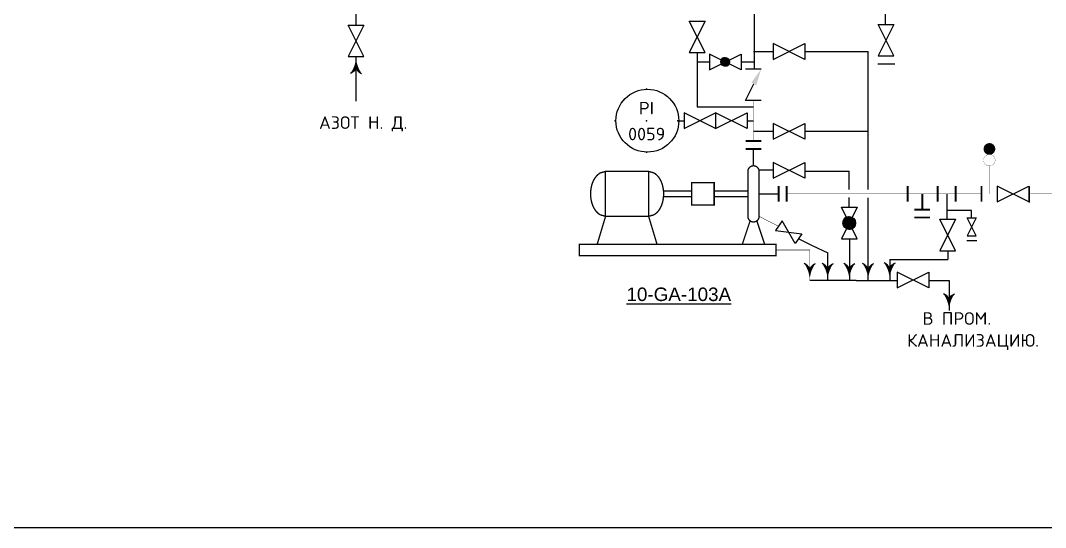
# Model space of a CAD drawing. Extents: x 270 to 589, y 86 to 206.
# Drawn here: x 428.63 to 440.04, y 90.26 to 95.9 of the extents above; entities that cross this region are included whole.
import ezdxf
from ezdxf.enums import TextEntityAlignment as Align

# ---------------------------------------------------------------- set-up
doc = ezdxf.new("R2010")
doc.units = 0
doc.header["$MEASUREMENT"] = 0
doc.linetypes.add('SDASH', pattern=[0.09375, 0.046875, -0.046875])
doc.layers.get('0').update_dxf_attribs({"linetype": 'CONTINUOUS'})
for name, color, linetype in [('IN-ATTRIBS', 7, 'CONTINUOUS'), ('IN-EQUIPMENT', 7, 'CONTINUOUS'), ('IN-INSTRUMENT', 7, 'SDASH'), ('IN-MIN-PROC', 7, 'CONTINUOUS'), ('IN-TEXT', 51, 'CONTINUOUS')]:
    doc.layers.add(name, color=color, linetype=linetype)
doc.styles.add('ATTRIBS', font='SIMPLEX', dxfattribs={"width": 0.8, "height": 0.125})
doc.styles.add('HELV', font='HELV', dxfattribs={"height": 0.15})
doc.styles.add('NARROW', font='simplex', dxfattribs={"width": 0.75, "height": 0.1})
doc.styles.add('S1', font='SIMPLEX.shx')
doc.styles.add('SIMPLEX', font='SIMPLEX')

# ---------------------------------------------------------------- blocks, each defined once
blk = doc.blocks.new('PH35')
at = {"layer": 'IN-ATTRIBS'}
for p in [(0, 0.25), (-0.25, 0), (0, 0), (0.25, 0), (0, -0.25)]:
    blk.add_point(p, dxfattribs=at)
at = {"layer": 'IN-ATTRIBS', "flags": 1}
for tag, style, width, p in [('IDNUM', 'ATTRIBS', 0.8, (0.008730264005578192, 0.5837533839023834)), ('DWGNO', 'ATTRIBS', 0.8, (0.002881470414955345, 0.4474174740429255)), ('FILENO', 'ATTRIBS', 0.8, (-0.002967323175667502, 0.3110815641834677)), ('LOC', 'ATTRIBS', 0.8, (-0.07994576700414768, -0.4220366224852334)), ('SIG', 'ATTRIBS', 0.8, (-0.08716965921468756, -0.5633231044922695)), ('INSTALL', 'ATTRIBS', 0.8, (-0.08716965921468756, -0.6993783147815229)), ('SERV', 'ATTRIBS', 0.8, (-0.08337088831086703, -0.8376132216198471)), ('DATE', 'ATTRIBS', 0.8, (-0.08806162856782862, -0.9693674155780947)), ('DES', 'NARROW', 0.75, (-0.0865607387012517, -1.10173236661976)), ('CSYS', 'NARROW', 0.75, (-0.0865607387012517, -1.242509465756758))]:
    blk.add_attdef(tag, text='', height=0.1, dxfattribs=dict(at, style=style, width=width)).set_placement(p, align=Align.CENTER)
at = {"layer": 'IN-ATTRIBS', "style": 'ATTRIBS', "flags": 1}
blk.add_attdef('SYSCDI', text='', height=0.1, dxfattribs=at).set_placement((-0.3125, 0.3125), align=Align.RIGHT)
at = {"layer": 'IN-ATTRIBS', "style": 'S1'}
for tag, p in [('XT', (0.3241445402911438, 0.2568336547047281)), ('A1', (0.3233465443716312, 0.1152991282272957)), ('A2', (0.3233465443716312, -0.03470087177270287)), ('A3', (0.3233465443716312, -0.184700871772705)), ('RES', (0.3233465443716312, -0.342213449002891))]:
    blk.add_attdef(tag, p, '', height=0.1, dxfattribs=at)
at = {"layer": 'IN-ATTRIBS', "style": 'ATTRIBS'}
blk.add_attdef('SYSCDV', text='', height=0.1, dxfattribs=at).set_placement((-0.3125, 0.1410714285714292), align=Align.RIGHT)
at = {"layer": 'IN-ATTRIBS', "style": 'S1'}
for tag, p in [('INSTTYPE', (-0.0001876453921028087, 0.04991872348087156)), ('TAGNUM', (0.001867111877757566, -0.1560602012982137)), ('MD', (0.401709639313097, -0.5654681685110177)), ('SZ', (0.401709639313097, -0.6963134443099896))]:
    blk.add_attdef(tag, text='', height=0.1, dxfattribs=at).set_placement(p, align=Align.CENTER)

msp = doc.modelspace()

# ---------------------------------------------------------------- hatches: boundary and pattern name
at = {"linetype": 'CONTINUOUS'}
h = msp.add_hatch(dxfattribs=at)
h.set_pattern_fill('ANSI31', color=2, scale=0.0014, style=0)
h.set_pattern_definition([(45, (-1.54875555059769, 87.51637042897107), (-0.0001237436867076458, 0.0001237436867076458), [])])
edge = h.paths.add_edge_path()
edge.add_arc((436.4718125182331, 95.43943096619117), 0.04871304855355447, 0, 360)
h = msp.add_hatch(dxfattribs=at)
h.set_pattern_fill('ANSI31', color=2, scale=0.0014, style=0)
h.set_pattern_definition([(45, (-1.743286672623086, 88.52350485749594), (-0.0001237436867076458, 0.0001237436867076458), [])])
edge = h.paths.add_edge_path()
edge.add_arc((437.8529561080198, 93.64677902158118), 0.07091165852436702, 0, 360)

# ---------------------------------------------------------------- linework, layer by layer
at = {"color": 5, "linetype": 'CONTINUOUS'}
for p, q in [((432.3650308227656, 95.8491545231958), (432.3650308227656, 96.16853177685306)), ((436.8004024592545, 95.36042305274765), (436.8004024592545, 96.13362654248118)), ((432.3650308227656, 95.00323843302203), (432.3650308227656, 95.49915452319578)), ((436.7877730803716, 95.55585557803926), (437.0081750985301, 95.55585557803926)), ((437.3581750985301, 95.55585557803926), (438.0640956026614, 95.55585557803926)), ((438.0640956026614, 94.02017479062613), (438.0640956026614, 95.55585557803926)), ((436.2988068794455, 95.43820325603491), (436.1627730803716, 95.43820325603491)), ((436.1627730803716, 95.43820325603491), (436.1627730803716, 94.93820325603491)), ((436.7877730803716, 95.43820325603491), (436.6488068794455, 95.43820325603491)), ((436.1627730803716, 95.28375066723157), (436.1627730803716, 95.09625066723157)), ((436.1627730803716, 94.93820325603491), (436.7877730803716, 94.93820325603491)), ((436.7877730803716, 94.6683266194608), (437.0081750985301, 94.6683266194608)), ((437.3581750985301, 94.6683266194608), (438.0640956026614, 94.6683266194608)), ((438.0640956026614, 93.00874282676313), (438.0640956026614, 93.92889924456023)), ((437.2851540003492, 93.4745443020741), (437.440942580533, 93.3967194745656)), ((438.9490932976195, 93.33889213735546), (438.9490932976195, 93.23900651005027)), ((438.3037519930605, 93.23900651005027), (438.3037519930605, 93.01550389882323)), ((438.3037519930605, 93.23900651005027), (438.9490932976196, 93.23900651005015)), ((437.9307352485449, 93.00874282676313), (437.4141203482083, 93.00874282676313)), ((437.9307352485449, 93.00874282676313), (438.3881102178945, 93.00874282676313))]:
    msp.add_line(p, q, dxfattribs=at)
at = {"color": 2}
for p, q in [((438.2569326927639, 95.85751173120082), (438.2569326927639, 96.01625327715504)), ((436.2483455491651, 95.89374084525429), (436.0733455491651, 95.54374084525426)), ((436.0733455491651, 95.89374084525429), (436.2483455491651, 95.89374084525429)), ((436.2483455491651, 95.54374084525426), (436.0733455491651, 95.89374084525429)), ((436.0733455491651, 95.54374084525426), (436.2483455491651, 95.54374084525426)), ((436.8738829787279, 95.36042305274765), (436.6988829787279, 95.36042305274765)), ((436.6988829787279, 95.01042305274765), (436.7914640698131, 95.1955852349179)), ((436.8738829787279, 95.01042305274765), (436.6988829787279, 95.01042305274765)), ((439.8545384117895, 94.0502062496632), (439.8543986100119, 93.87520630550472)), ((439.8546124740722, 94.05441177955623), (439.8546229340325, 93.87941177986883)), ((439.2119968989307, 93.7062684426831), (439.2119968989307, 93.78563921566021)), ((437.7662695411381, 93.4713739813557), (437.9412694766279, 93.47122371962118))]:
    msp.add_line(p, q, dxfattribs=at)
msp.add_line((436.1627730803716, 95.54374084525426), (436.1627730803716, 95.43820325603491))
at = {"color": 2, "linetype": 'CONTINUOUS'}
for p, q in [((438.1707609951986, 95.41720194221764), (438.3597558143691, 95.41720194221764)), ((439.2119968989307, 93.78563921566021), (438.943801194222, 93.78563921566021)), ((439.1624723956653, 93.45321408494836), (439.2710912903095, 93.45321408494836))]:
    msp.add_line(p, q, dxfattribs=at)
at = {"color": 7, "linetype": 'CONTINUOUS'}
for p, q in [((436.0163593760582, 94.7789727462503), (435.9572870828753, 94.7789727462503)), ((436.7163593760583, 94.78375066723157), (436.7867736501544, 94.78375066723157))]:
    msp.add_line(p, q, dxfattribs=at)
at = {"color": 6}
for p, q in [((435.1419230803716, 93.72125066723157), (435.1419230803716, 94.22125066723157)), ((435.6211230803715, 94.22125066723157), (435.6211230803715, 93.72125066723157))]:
    msp.add_line(p, q, dxfattribs=at)
at = {"color": 5}
msp.add_line((438.9438011942219, 93.68889213735548), (438.9438011942219, 93.97125066723157), dxfattribs=at)
at = {"color": 6, "linetype": 'CONTINUOUS'}
msp.add_line((271.0838056578642, 90.25799480836532), (567.7018119556363, 90.25799480836532, 0.5581928506512375), dxfattribs=at)
at = {"color": 2}
for points in [[(432.4525308227655, 95.49915452319578), (432.2775308227655, 95.8491545231958), (432.4525308227655, 95.8491545231958), (432.2775308227655, 95.49915452319578)], [(438.3497247961615, 95.5075117312008), (438.1747247961615, 95.85751173120082), (438.3497247961615, 95.85751173120082), (438.1747247961615, 95.5075117312008)], [(437.0081750985301, 95.46835557803928), (437.3581750985301, 95.64335557803926), (437.3581750985301, 95.46835557803928), (437.0081750985301, 95.64335557803926)], [(436.2988068794455, 95.35032545467652), (436.6488068794455, 95.52532545467653), (436.6488068794455, 95.35032545467652), (436.2988068794455, 95.52532545467653)], [(436.0163593760582, 94.69703162101331), (436.3663593760583, 94.87203162101332), (436.3663593760583, 94.69703162101331), (436.0163593760582, 94.87203162101332)], [(436.3663593760583, 94.69703162101331), (436.7163593760583, 94.87203162101332), (436.7163593760583, 94.69703162101331), (436.3663593760583, 94.87203162101332)], [(437.0081750985301, 94.58082661946082), (437.3581750985301, 94.7558266194608), (437.3581750985301, 94.58082661946082), (437.0081750985301, 94.7558266194608)], [(437.0081750985301, 94.1449106848774), (437.3581750985301, 94.31991068487739), (437.3581750985301, 94.1449106848774), (437.0081750985301, 94.31991068487739)], [(439.5002730803715, 93.88375066723157), (439.8502730803716, 94.05875066723158), (439.8502730803716, 93.88375066723157), (439.5002730803715, 94.05875066723158)], [(437.9404561080198, 93.4717790215812), (437.7654561080199, 93.8217790215812), (437.9404561080198, 93.8217790215812), (437.7654561080199, 93.4717790215812)], [(437.033505469286, 93.563491429039), (437.3245922892856, 93.5260578114935), (437.2514014782675, 93.41710980700276), (437.1066962803042, 93.67243943352975)], [(439.0365932976194, 93.33889213735546), (438.8615932976195, 93.68889213735548), (439.0365932976194, 93.68889213735548), (438.8615932976195, 93.33889213735546)], [(439.2653262745559, 93.50511682756297), (439.1647504669959, 93.7062684426831), (439.2653262745559, 93.7062684426831), (439.1647504669959, 93.50511682756297)], [(438.3881102178945, 92.92456873621447), (438.7381102178945, 93.09956873621445), (438.7381102178945, 92.92456873621447), (438.3881102178945, 93.09956873621445)]]:
    msp.add_lwpolyline(points, close=True, dxfattribs=at)
at = {"color": 5}
for points in [[(432.3650308227655, 95.37415452319578, -0.2068642389546862), (432.3025308227655, 95.31165452319578)], [(432.3650308227655, 95.37415452319578, 0.2068642389546863), (432.4275308227655, 95.31165452319578)], [(437.4141203482083, 93.13374282676313, 0.2068642389546862), (437.3516203482083, 93.19624282676313)], [(437.4141203482083, 93.13374282676313, -0.2068642389546863), (437.4766203482083, 93.19624282676313)], [(437.6137209107265, 93.13374282676313, 0.2068642389546862), (437.5512209107265, 93.19624282676313)], [(437.6137209107265, 93.13374282676313, -0.2068642389546863), (437.6762209107265, 93.19624282676313)], [(437.8542757574201, 93.13374282676313, 0.2068642389546862), (437.7917757574201, 93.19624282676313)], [(437.8542757574201, 93.13374282676313, -0.2068642389546863), (437.9167757574201, 93.19624282676313)], [(438.0640956026614, 93.13374282676313, 0.2068642389546862), (438.0015956026614, 93.19624282676313)], [(438.0640956026614, 93.13374282676313, -0.2068642389546863), (438.1265956026614, 93.19624282676313)], [(438.3037519930605, 93.14050389882323, 0.2068642389546862), (438.2412519930605, 93.20300389882323)], [(438.3037519930605, 93.14050389882323, -0.2068642389546863), (438.3662519930605, 93.20300389882323)], [(438.9637304832097, 92.79708859259748, 0.2068642389546862), (438.9012304832097, 92.85958859259748)], [(438.9637304832097, 92.79708859259748, -0.2068642389546863), (439.0262304832097, 92.85958859259748)]]:
    msp.add_lwpolyline(points, format="xyb", dxfattribs=at)
at = {"color": 5, "linetype": 'CONTINUOUS', "const_width": 0.005}
for points in [[(436.7877730803716, 95.01042305274765), (436.7877730803716, 94.55855815598011)], [(437.1679378140751, 93.97125066723157), (439.3252730803716, 93.97125066723157)], [(439.8502812649747, 93.97125066723157), (440.3492829242645, 93.97125066723157)]]:
    msp.add_lwpolyline(points, dxfattribs=at)
at = {"color": 6}
for points, const_width in [([(436.7002730803716, 94.47125066723157), (436.8752730803715, 94.47125066723157)], 0.021), ([(436.7877730803716, 94.28375066723157), (436.7877730803716, 94.47125066723157)], 0.015), ([(435.7825100903306, 94.00250066723157), (436.1002730803716, 94.00250066723157)], 0.015), ([(436.7252730803716, 94.00250748541339), (436.3502730803716, 94.00250066723157)], 0.015), ([(435.7825100903306, 93.94000066723157), (436.1002730803716, 93.94000066723157)], 0.015), ([(436.7252730803716, 93.94000748541339), (436.3502730803716, 93.94000066723157)], 0.015), ([(435.1419230803716, 93.72125066723157), (435.0481730803716, 93.40875066723157)], 0.015), ([(435.6211230803715, 93.72125066723157), (435.7148730803715, 93.40875066723157)], 0.015), ([(436.7502714137165, 93.67125191726632), (436.6627730803716, 93.40875691723159)], 0.015), ([(436.8252747470266, 93.67125191726626), (436.9127730803716, 93.40875691723159)], 0.015)]:
    msp.add_lwpolyline(points, dxfattribs=dict(at, const_width=const_width))
at = {"color": 2}
for points, const_width in [([(439.3802730803715, 94.47125066723157, 0.9999999999999998), (439.4452730803716, 94.47125066723157, 0.9999999999999999)], 0.065), ([(439.3490230803715, 94.34625066723157, 1), (439.4765230803716, 94.34625066723157, 1)], 0.002500000000000002)]:
    msp.add_lwpolyline(points, format="xyb", close=True, dxfattribs=dict(at, const_width=const_width))
at = {"color": 6, "const_width": 0.015}
for points in [[(435.6211230803715, 94.22125066723157), (435.6810052041648, 94.2041610996256, -0.1071184462553341), (435.7389624254563, 94.14802736252821, -0.07980732919329263), (435.7742924398492, 94.07072278791219, -0.067452596271456), (435.7877730803716, 93.97125066723157, -0.06745259627145062), (435.7742924398492, 93.87177854655098, -0.07980732919329626), (435.7389624254563, 93.79447397193493, -0.1071184462553325), (435.6810052041648, 93.73834023483755), (435.6211230803715, 93.72125066723157), (435.1419230803716, 93.72125066723157), (435.0820409565783, 93.73834023483755, -0.1071184462553341), (435.0240837352868, 93.79447397193493, -0.07980732919329263), (434.9887537208939, 93.87177854655096, -0.067452596271456), (434.9752730803716, 93.97125066723157, -0.06745259627145062), (434.9887537208939, 94.07072278791216, -0.07980732919329625), (435.0240837352868, 94.14802736252821, -0.1071184462553325), (435.0820409565783, 94.2041610996256), (435.1419230803716, 94.22125066723157)], [(436.8502730803716, 94.22125066723157), (436.8502730803716, 93.72125066723157, -1), (436.7252730803716, 93.72125066723157), (436.7252730803716, 94.22125066723157, -1)]]:
    msp.add_lwpolyline(points, format="xyb", close=True, dxfattribs=at)
at = {"color": 2, "const_width": 0.005}
msp.add_lwpolyline([(439.4127730803716, 94.28375066723157), (439.4127730803716, 93.97125066723157)], dxfattribs=at)
at = {"color": 6, "const_width": 0.015}
for points in [[(436.3502730803716, 93.84625066723157), (436.1002730803716, 93.84625066723157), (436.1002730803716, 94.09625066723157), (436.3502730803716, 94.09625066723157)], [(437.0377730803716, 93.28375066723157), (434.8502730803716, 93.28375066723157), (434.8502730803716, 93.40875066723157), (437.0377730803716, 93.40875066723157)]]:
    msp.add_lwpolyline(points, close=True, dxfattribs=at)
at = {"color": 2, "linetype": 'CONTINUOUS'}
for centre, radius in [((436.4718125182331, 95.43943096619117), 0.04871304855355447), ((437.8529561080198, 93.64677902158118), 0.07091165852436702)]:
    msp.add_circle(centre, radius, dxfattribs=at)
msp.add_circle((435.6067940512826, 94.78566183562407), 0.35)
at = {"color": 5}
for points in [[(432.3650308227655, 95.49915452319578), (432.3650308227655, 95.37415452319578), (432.3617084660845, 95.45919458870299), (432.3569857625374, 95.35787647347087)], [(432.3650308227655, 95.49915452319578), (432.3650308227655, 95.37415452319578), (432.3683531794465, 95.45919458870299), (432.3730758829936, 95.35787647347087)], [(432.3409698517813, 95.38187477838608), (432.3335636029768, 95.33028239142527), (432.3238488981164, 95.34561588479858), (432.3188088724904, 95.31969958342393)], [(432.353649892864, 95.41991490163406), (432.346402954536, 95.34312174298447), (432.3409698517813, 95.38187477838608), (432.3335636029768, 95.33028239142527)], [(432.3617084660845, 95.45919458870299), (432.3569857625374, 95.35787647347087), (432.353649892864, 95.41991490163406), (432.346402954536, 95.34312174298447)], [(432.3683531794465, 95.45919458870299), (432.3730758829936, 95.35787647347087), (432.376411752667, 95.41991490163406), (432.383658690995, 95.34312174298447)], [(432.376411752667, 95.41991490163406), (432.383658690995, 95.34312174298447), (432.3890917937497, 95.38187477838608), (432.3964980425542, 95.33028239142527)], [(432.3890917937497, 95.38187477838608), (432.3964980425542, 95.33028239142527), (432.4062127474146, 95.34561588479858), (432.4112527730406, 95.31969958342393)], [(432.3238488981164, 95.34561588479858), (432.3188088724904, 95.31969958342393), (432.3025308227655, 95.31165452319578)], [(432.4062127474146, 95.34561588479858), (432.4112527730406, 95.31969958342393), (432.4275308227655, 95.31165452319578)], [(437.3729384235592, 93.16228146516033), (437.3678983979332, 93.18819776653498), (437.3516203482083, 93.19624282676313)], [(437.3900593772241, 93.12602257157283), (437.3826531284196, 93.17761495853364), (437.3729384235592, 93.16228146516033), (437.3678983979332, 93.18819776653498)], [(437.4381813191925, 93.12602257157283), (437.445587567997, 93.17761495853364), (437.4553022728574, 93.16228146516033), (437.4603422984834, 93.18819776653498)], [(437.4553022728574, 93.16228146516033), (437.4603422984834, 93.18819776653498), (437.4766203482083, 93.19624282676313)], [(437.5725389860774, 93.16228146516033), (437.5674989604514, 93.18819776653498), (437.5512209107265, 93.19624282676313)], [(437.5896599397423, 93.12602257157283), (437.5822536909378, 93.17761495853364), (437.5725389860774, 93.16228146516033), (437.5674989604514, 93.18819776653498)], [(437.6377818817107, 93.12602257157283), (437.6451881305152, 93.17761495853364), (437.6549028353756, 93.16228146516033), (437.6599428610016, 93.18819776653498)], [(437.6549028353756, 93.16228146516033), (437.6599428610016, 93.18819776653498), (437.6762209107265, 93.19624282676313)], [(437.813093832771, 93.16228146516033), (437.808053807145, 93.18819776653498), (437.7917757574201, 93.19624282676313)], [(437.8302147864359, 93.12602257157283), (437.8228085376314, 93.17761495853364), (437.813093832771, 93.16228146516033), (437.808053807145, 93.18819776653498)], [(437.8783367284043, 93.12602257157283), (437.8857429772088, 93.17761495853364), (437.8954576820692, 93.16228146516033), (437.9004977076952, 93.18819776653498)], [(437.8954576820692, 93.16228146516033), (437.9004977076952, 93.18819776653498), (437.9167757574201, 93.19624282676313)], [(438.0229136780123, 93.16228146516033), (438.0178736523864, 93.18819776653498), (438.0015956026614, 93.19624282676313)], [(438.0400346316773, 93.12602257157283), (438.0326283828728, 93.17761495853364), (438.0229136780123, 93.16228146516033), (438.0178736523864, 93.18819776653498)], [(438.0881565736456, 93.12602257157283), (438.0955628224501, 93.17761495853364), (438.1052775273105, 93.16228146516033), (438.1103175529365, 93.18819776653498)], [(438.1052775273105, 93.16228146516033), (438.1103175529365, 93.18819776653498), (438.1265956026614, 93.19624282676313)], [(438.2625700684114, 93.16904253722043), (438.2575300427854, 93.19495883859508), (438.2412519930605, 93.20300389882323)], [(438.2796910220763, 93.13278364363293), (438.2722847732718, 93.18437603059374), (438.2625700684114, 93.16904253722043), (438.2575300427854, 93.19495883859508)], [(438.292371063159, 93.09474352038495), (438.285124124831, 93.17153667903455), (438.2796910220763, 93.13278364363293), (438.2722847732718, 93.18437603059374)], [(438.315132922962, 93.09474352038495), (438.32237986129, 93.17153667903455), (438.3278129640447, 93.13278364363293), (438.3352192128492, 93.18437603059374)], [(438.3278129640447, 93.13278364363293), (438.3352192128492, 93.18437603059374), (438.3449339177096, 93.16904253722043), (438.3499739433356, 93.19495883859508)], [(438.3449339177096, 93.16904253722043), (438.3499739433356, 93.19495883859508), (438.3662519930605, 93.20300389882323)], [(437.4027394183068, 93.08798244832485), (437.3954924799788, 93.16477560697444), (437.3900593772241, 93.12602257157283), (437.3826531284196, 93.17761495853364)], [(437.4107979915273, 93.04870276125592), (437.4060752879802, 93.15002087648804), (437.4027394183068, 93.08798244832485), (437.3954924799788, 93.16477560697444)], [(437.4141203482083, 93.00874282676313), (437.4141203482083, 93.13374282676313), (437.4107979915273, 93.04870276125592), (437.4060752879802, 93.15002087648804)], [(437.4141203482083, 93.00874282676313), (437.4141203482083, 93.13374282676313), (437.4174427048893, 93.04870276125592), (437.4221654084365, 93.15002087648804)], [(437.4174427048893, 93.04870276125592), (437.4221654084365, 93.15002087648804), (437.4255012781098, 93.08798244832485), (437.4327482164378, 93.16477560697444)], [(437.4255012781098, 93.08798244832485), (437.4327482164378, 93.16477560697444), (437.4381813191925, 93.12602257157283), (437.445587567997, 93.17761495853364)], [(437.602339980825, 93.08798244832485), (437.595093042497, 93.16477560697444), (437.5896599397423, 93.12602257157283), (437.5822536909378, 93.17761495853364)], [(437.6103985540455, 93.04870276125592), (437.6056758504984, 93.15002087648804), (437.602339980825, 93.08798244832485), (437.595093042497, 93.16477560697444)], [(437.6137209107265, 93.00874282676313), (437.6137209107265, 93.13374282676313), (437.6103985540455, 93.04870276125592), (437.6056758504984, 93.15002087648804)], [(437.6137209107265, 93.00874282676313), (437.6137209107265, 93.13374282676313), (437.6170432674075, 93.04870276125592), (437.6217659709546, 93.15002087648804)], [(437.6170432674075, 93.04870276125592), (437.6217659709546, 93.15002087648804), (437.625101840628, 93.08798244832485), (437.632348778956, 93.16477560697444)], [(437.625101840628, 93.08798244832485), (437.632348778956, 93.16477560697444), (437.6377818817107, 93.12602257157283), (437.6451881305152, 93.17761495853364)], [(437.8428948275186, 93.08798244832485), (437.8356478891906, 93.16477560697444), (437.8302147864359, 93.12602257157283), (437.8228085376314, 93.17761495853364)], [(437.8509534007391, 93.04870276125592), (437.846230697192, 93.15002087648804), (437.8428948275186, 93.08798244832485), (437.8356478891906, 93.16477560697444)], [(437.8542757574201, 93.00874282676313), (437.8542757574201, 93.13374282676313), (437.8509534007391, 93.04870276125592), (437.846230697192, 93.15002087648804)], [(437.8542757574201, 93.00874282676313), (437.8542757574201, 93.13374282676313), (437.8575981141011, 93.04870276125592), (437.8623208176483, 93.15002087648804)], [(437.8575981141011, 93.04870276125592), (437.8623208176483, 93.15002087648804), (437.8656566873216, 93.08798244832485), (437.8729036256496, 93.16477560697444)], [(437.8656566873216, 93.08798244832485), (437.8729036256496, 93.16477560697444), (437.8783367284043, 93.12602257157283), (437.8857429772088, 93.17761495853364)], [(438.0527146727599, 93.08798244832485), (438.045467734432, 93.16477560697444), (438.0400346316773, 93.12602257157283), (438.0326283828728, 93.17761495853364)], [(438.0607732459804, 93.04870276125592), (438.0560505424333, 93.15002087648804), (438.0527146727599, 93.08798244832485), (438.045467734432, 93.16477560697444)], [(438.0640956026614, 93.00874282676313), (438.0640956026614, 93.13374282676313), (438.0607732459804, 93.04870276125592), (438.0560505424333, 93.15002087648804)], [(438.0640956026614, 93.00874282676313), (438.0640956026614, 93.13374282676313), (438.0674179593424, 93.04870276125592), (438.0721406628896, 93.15002087648804)], [(438.0674179593424, 93.04870276125592), (438.0721406628896, 93.15002087648804), (438.075476532563, 93.08798244832485), (438.0827234708909, 93.16477560697444)], [(438.075476532563, 93.08798244832485), (438.0827234708909, 93.16477560697444), (438.0881565736456, 93.12602257157283), (438.0955628224501, 93.17761495853364)], [(438.3004296363795, 93.05546383331603), (438.2957069328323, 93.15678194854814), (438.292371063159, 93.09474352038495), (438.285124124831, 93.17153667903455)], [(438.3037519930605, 93.01550389882323), (438.3037519930605, 93.14050389882323), (438.3004296363795, 93.05546383331603), (438.2957069328323, 93.15678194854814)], [(438.3037519930605, 93.01550389882323), (438.3037519930605, 93.14050389882323), (438.3070743497415, 93.05546383331603), (438.3117970532886, 93.15678194854814)], [(438.3070743497415, 93.05546383331603), (438.3117970532886, 93.15678194854814), (438.315132922962, 93.09474352038495), (438.32237986129, 93.17153667903455)], [(438.9225485585606, 92.82562723099468), (438.9175085329346, 92.85154353236933), (438.9012304832097, 92.85958859259748)], [(438.9396695122255, 92.78936833740718), (438.932263263421, 92.84096072436799), (438.9225485585606, 92.82562723099468), (438.9175085329346, 92.85154353236933)], [(438.9523495533082, 92.7513282141592), (438.9451026149802, 92.8281213728088), (438.9396695122255, 92.78936833740718), (438.932263263421, 92.84096072436799)], [(438.9751114131112, 92.7513282141592), (438.9823583514392, 92.8281213728088), (438.9877914541939, 92.78936833740718), (438.9951977029984, 92.84096072436799)], [(438.9877914541939, 92.78936833740718), (438.9951977029984, 92.84096072436799), (439.0049124078588, 92.82562723099468), (439.0099524334848, 92.85154353236933)], [(439.0049124078588, 92.82562723099468), (439.0099524334848, 92.85154353236933), (439.0262304832097, 92.85958859259748)], [(438.9604081265287, 92.71204852709027), (438.9556854229816, 92.81336664232239), (438.9523495533082, 92.7513282141592), (438.9451026149802, 92.8281213728088)], [(438.9637304832097, 92.67208859259748), (438.9637304832097, 92.79708859259748), (438.9604081265287, 92.71204852709027), (438.9556854229816, 92.81336664232239)], [(438.9637304832097, 92.67208859259748), (438.9637304832097, 92.79708859259748), (438.9670528398907, 92.71204852709027), (438.9717755434378, 92.81336664232239)], [(438.9670528398907, 92.71204852709027), (438.9717755434378, 92.81336664232239), (438.9751114131112, 92.7513282141592), (438.9823583514392, 92.8281213728088)]]:
    msp.add_solid(points, dxfattribs=at)
at = {"color": 2}
msp.add_solid([(436.8181493247327, 95.1799479658415), (436.8738829787279, 95.36042305274765), (436.7643375208752, 95.21036511532009)], dxfattribs=at)
at = {"layer": 'IN-EQUIPMENT', "color": 2, "const_width": 0.021}
for points in [[(436.7002730803716, 94.55875066723158), (436.8752730803715, 94.55875066723158)], [(437.1565230803715, 94.05875066723158), (437.1565230803715, 93.88375066723157)], [(438.5029113354727, 93.88375066723157), (438.5029113354727, 94.05875066723158)], [(438.8366614159463, 93.88375066723157), (438.8366614159463, 94.05875066723158)], [(439.0377730803716, 93.88375066723157), (439.0377730803716, 94.05875066723158)], [(439.3252730803716, 93.88375066723157), (439.3252730803716, 94.05875066723158)], [(438.5780522414348, 93.79625066723156), (438.7530522414348, 93.79625066723156)], [(438.5780522414348, 93.70875066723158), (438.7530522414348, 93.70875066723158)]]:
    msp.add_lwpolyline(points, dxfattribs=at)
at = {"layer": 'IN-EQUIPMENT', "color": 6}
for points, const_width in [([(436.8537683927967, 93.97125066723157), (437.0690230803716, 93.97125066723157)], 0.015), ([(437.0690230803716, 94.05875066723158), (437.0690230803716, 93.88375066723157)], 0.021)]:
    msp.add_lwpolyline(points, dxfattribs=dict(at, const_width=const_width))
at = {"layer": 'IN-EQUIPMENT', "color": 2, "linetype": 'CONTINUOUS', "const_width": 0.021}
msp.add_lwpolyline([(438.6655522414348, 93.97125066723157), (438.6655522414348, 93.79625066723156)], dxfattribs=at)
at = {"layer": 'IN-MIN-PROC', "color": 5, "linetype": 'CONTINUOUS'}
for p, q in [((437.0081750985301, 94.23653081375699), (436.843148931969, 94.23653081375699)), ((437.3581750985301, 94.22300866963673), (437.851347213292, 94.22300866963673)), ((437.851347213292, 94.02017479062613), (437.851347213292, 94.22300866963673)), ((437.851347213292, 93.8217790215812), (437.851347213292, 93.93227999524112)), ((437.8542757574201, 93.4712984158038), (437.8542757574201, 93.00874282676313)), ((437.440942580533, 93.3967194745656), (437.6137209107265, 93.31360450398776)), ((437.6137209107265, 93.00874282676313), (437.6137209107265, 93.31360450398776)), ((438.7381102178945, 93.00600453696995), (438.9637304832097, 93.00600453696995)), ((438.9637304832097, 93.00600453696995), (438.9637304832097, 92.67208859259748))]:
    msp.add_line(p, q, dxfattribs=at)
at = {"layer": 'IN-MIN-PROC', "color": 5, "linetype": 'CONTINUOUS', "const_width": 0.005}
for points in [[(436.8502730803716, 93.72125066723157), (437.0653778902303, 93.61093504404826)], [(437.0377730803716, 93.34625066723157), (437.4141203482083, 93.34625066723157), (437.4141203482083, 93.00874282676313)]]:
    msp.add_lwpolyline(points, dxfattribs=at)
at = {"layer": 'IN-MIN-PROC', "color": 2, "const_width": 0.006999999999999999}
msp.add_lwpolyline([(437.8542757574201, 93.4717790215812), (437.8542757574201, 93.47129885048844)], dxfattribs=at)

# ---------------------------------------------------------------- block references
at = {"layer": 'IN-INSTRUMENT', "color": 7, "xscale": 1.4, "yscale": 1.4, "zscale": 1.4}
msp.add_blockref('PH35', (435.5968044028007, 94.78566183562407), dxfattribs=at).add_auto_attribs({'INSTTYPE': 'PI', 'TAGNUM': '0059'})

# ---------------------------------------------------------------- texts
at = {"color": 1, "linetype": 'CONTINUOUS', "style": 'SIMPLEX'}
for s, p in [('АЗОТ Н. Д.', (431.953621139946, 94.6944173931347)), ('В ПРОМ.', (438.6683637558968, 92.51405369721735)), ('КАНАЛИЗАЦИЮ.', (438.495769258325, 92.27005002120896))]:
    msp.add_text(s, height=0.14, dxfattribs=at).set_placement(p)
at = {"layer": 'IN-TEXT', "color": 4, "style": 'HELV'}
msp.add_text('%%u10-GA-103A', height=0.15, dxfattribs=at).set_placement((435.9565455368166, 92.77856379134508), align=Align.CENTER)

doc.saveas('drawing.dxf')
